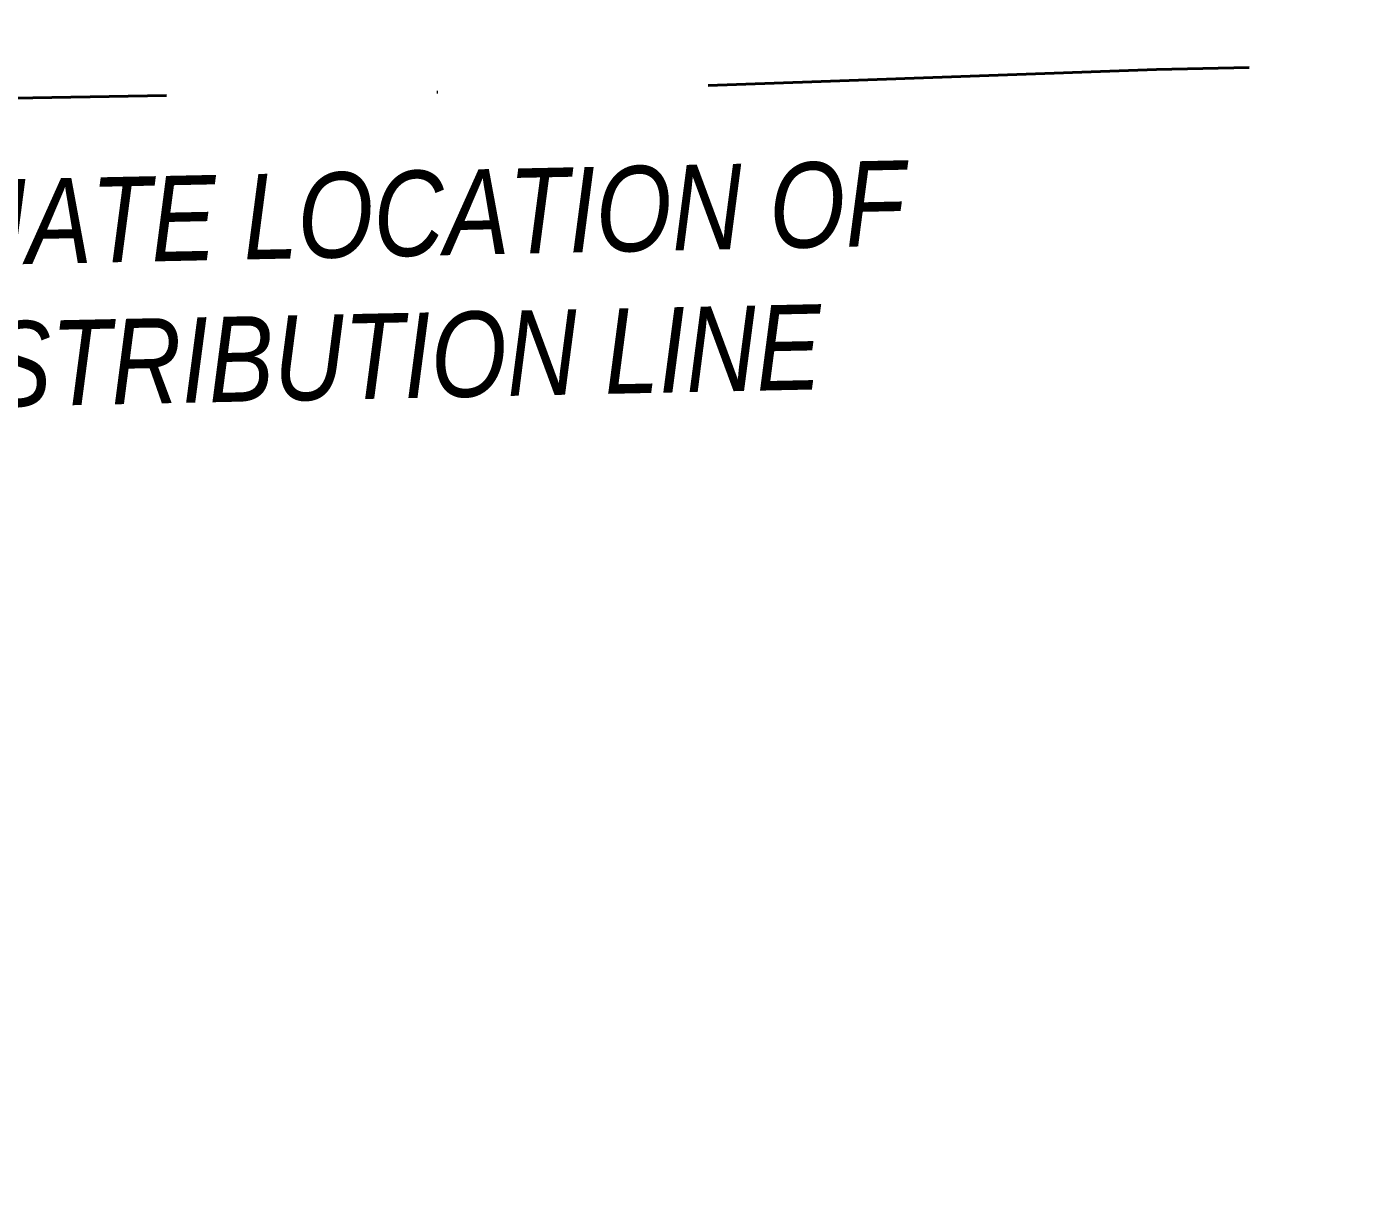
# Model space of a CAD drawing. Extents: x 88833 to 97610, y 5963373 to 5974710.
# Drawn here: x 95160.5 to 95317.6, y 5964327.1 to 5964464.8 of the extents above; entities that cross this region are included whole.
import ezdxf

# ---------------------------------------------------------------- set-up
doc = ezdxf.new("R2010")
doc.units = 0
doc.header["$LTSCALE"] = 5
doc.linetypes.add('DASHDOT', pattern=[25.4, 12.7, -6.35, 0, -6.35])
doc.layers.add('AS-RECON EXISTING', color=151, linetype='DASHDOT', lineweight=40)
doc.layers.add('AS-RECON EXISTING-T', color=151, linetype='Continuous', lineweight=40)
doc.styles.add('100L', font='ARIALN.TTF', dxfattribs={"height": 10})

msp = doc.modelspace()

# ---------------------------------------------------------------- linework, layer by layer
at = {"layer": 'AS-RECON EXISTING', "flags": 128}
msp.add_lwpolyline([(95386.942, 5964252.499), (95384.222, 5964252.155), (95382.197, 5964252.952), (95380.534, 5964254.887), (95380.397, 5964270.975), (95380.149, 5964285.497), (95380.679, 5964288.288), (95381.436, 5964288.896), (95399.505, 5964290.127), (95413.187, 5964291.337), (95425.036, 5964292.78), (95436.769, 5964294.082), (95446.018, 5964295.549), (95448.166, 5964296.259), (95448.864, 5964298.937), (95450.632, 5964299.548), (95457.578, 5964300.151), (95465.186, 5964300.579), (95465.817, 5964300.65), (95473.785, 5964301.555), (95484.677, 5964302.383), (95491.06, 5964303.311), (95493.559, 5964304.062), (95493.772, 5964305.096), (95494.442, 5964314.342), (95495.506, 5964325.413), (95495.279, 5964336.979), (95495.184, 5964342.008), (95494.969, 5964354.613), (95495.22, 5964356.852), (95494.943, 5964359.721), (95494.777, 5964370.814), (95494.777, 5964386.307), (95494.393, 5964397.123), (95494.464, 5964407.958), (95494.132, 5964419.025), (95494.317, 5964431.694), (95494.202, 5964442.923), (95494.338, 5964449.616), (95494.048, 5964459.316), (95494.244, 5964464.13), (95494.401, 5964464.778), (95490.699, 5964464.486), (95472.808, 5964464.347), (95440.164, 5964463.592), (95405.359, 5964463.06), (95358.842, 5964461.861), (95316.74, 5964460.278), (95293.09, 5964459.757), (95252.639, 5964458.313), (95223.038, 5964457.274), (95181.103, 5964456.784), (95127.057, 5964455.86), (95039.515, 5964453.364), (94964.167, 5964450.988), (94938.264, 5964450.483), (94933.671, 5964450.177), (94928.778, 5964450.688)], dxfattribs=at)

# ---------------------------------------------------------------- texts
at = {"layer": 'AS-RECON EXISTING-T', "insert": (95099.847, 5964445.64), "char_height": 10, "attachment_point": 1, "rotation": 1.21479, "style": '100L'}
msp.add_mtext_dynamic_manual_height_columns('\\pi0.05;{\\fArial Narrow|b0|i1|c0|p34;APPROXIMATE LOCATION OF\\P\\pi10.265;APEX DISTRIBUTION LINE}', width=164.25416, gutter_width=50, heights=[0], dxfattribs=at)

doc.saveas('drawing.dxf')
